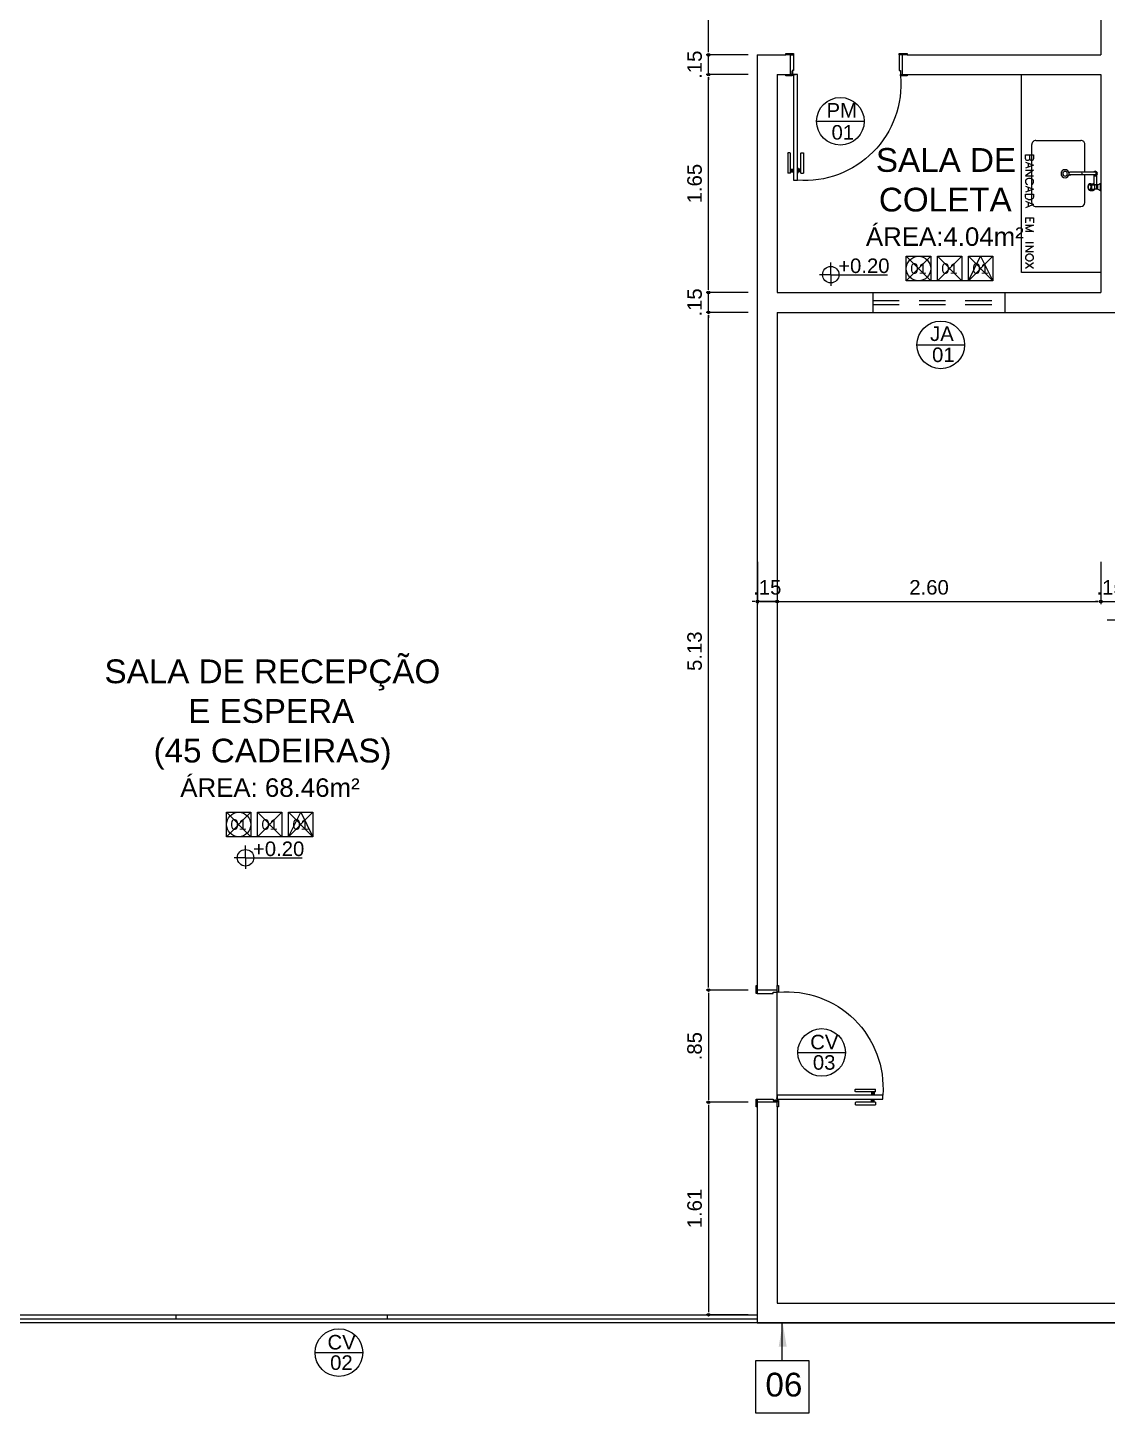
# Model space of a CAD drawing. Header units: millimetres. Extents: x 2125 to 3408, y 1171 to 1686.
# Drawn here: x 2923.57 to 2931.75, y 1518.95 to 1529.44 of the extents above; entities that cross this region are included whole.
import ezdxf
from ezdxf.enums import TextEntityAlignment as Align

# ---------------------------------------------------------------- set-up
doc = ezdxf.new("R2010")
doc.units = ezdxf.units.MM
doc.linetypes.add('CONTORNO_QUADRO_T', pattern=[0.35, 0.2, -0.15])
for name, color, linetype in [('APCOZ', 7, 'Continuous'), ('APCOZ-I', 251, 'Continuous'), ('at_Entity', 7, 'Continuous'), ('cotas', 7, 'Continuous'), ('ESQUADRIA', 3, 'Continuous'), ('ESQUADRIAS', 7, 'Continuous'), ('Esquadrias_Portas', 2, 'Continuous'), ('JANELA2', 1, 'Continuous'), ('LAYOUT', 7, 'Continuous'), ('Layout_Equipamentos', 7, 'Continuous'), ('PAREDE', 4, 'Continuous'), ('soleira piso', 7, 'Continuous'), ('TEXTO01', 7, 'Continuous'), ('TEXTO02', 3, 'Continuous'), ('TEXTO03', 2, 'Continuous'), ('TEXTO_ESP_FORRO', 62, 'Continuous'), ('TEXTO_ESP_PAREDES', 10, 'Continuous'), ('TEXTO_ESP_PISO', 150, 'Continuous')]:
    doc.layers.add(name, color=color, linetype=linetype)
doc.styles.add('ARIAL', font='sanss___.ttf')
doc.styles.add('ROMANS', font='arial.ttf')
doc.styles.get("Standard").update_dxf_attribs({"font": 'arial.ttf'})
doc.styles.add('TEXTO1', font='swissko.ttf', dxfattribs={"width": 0.6, "height": 0.1})
doc.dimstyles.new('ESCALA75', dxfattribs={"dimtxt": 0.11, "dimasz": 0.02, "dimexe": 0.02, "dimexo": 0.04, "dimgap": 0.05, "dimtad": 1, "dimzin": 4, "dimdsep": 46, "dimtxsty": 'ROMANS', "dimblk1": 'PPC', "dimblk2": 'PPC', "dimsah": 1, "dimcen": 0.02, "dimclrd": 7, "dimclre": 7, "dimclrt": 3, "dimazin": 1, "dimtfac": 1, "dimtix": 1, "dimtmove": 0, "dimatfit": 3, "dimldrblk": 'PPC', "dimfxl": 0, "dimtolj": 1, "dimtzin": 12, "dimarcsym": 0})

# ---------------------------------------------------------------- blocks, each defined once
blk = doc.blocks.new('P80_02')
at = {"layer": 'ESQUADRIAS', "color": 2}
for p, q in [((0.025, 0.075), (0.025, 0.875)), ((0.025, 0.875), (0.055, 0.875)), ((0.055, 0.875), (0.055, 0.075)), ((0.055, 0.075), (0.025, 0.075))]:
    blk.add_line(p, q, dxfattribs=at)
at = {"layer": 'ESQUADRIAS', "color": 3, "linetype": 'Continuous'}
for p, q in [((-0.02, 0.67), (-0.02, 0.821)), ((0, 0.821), (0, 0.67)), ((0.023, 0.78), (0.023, 0.82)), ((0.057, 0.78), (0.057, 0.82)), ((0.08, 0.821), (0.08, 0.67)), ((0.1, 0.67), (0.1, 0.821)), ((-0.003, 0.667), (-0.017, 0.667)), ((0.083, 0.667), (0.097, 0.667))]:
    blk.add_line(p, q, dxfattribs=at)
at = {"layer": 'ESQUADRIAS', "color": 3}
for p, q in [((0, 0.821), (-0.02, 0.821)), ((0, 0.81), (0.023, 0.81)), ((0, 0.8), (0.023, 0.8)), ((0, 0.79), (0.023, 0.79)), ((0.023, 0.82), (0.025, 0.82)), ((0.023, 0.78), (0.025, 0.78)), ((0.057, 0.82), (0.055, 0.82)), ((0.057, 0.78), (0.055, 0.78)), ((0.08, 0.81), (0.057, 0.81)), ((0.08, 0.8), (0.057, 0.8)), ((0.08, 0.79), (0.057, 0.79)), ((0.08, 0.821), (0.1, 0.821))]:
    blk.add_line(p, q, dxfattribs=at)
at = {"layer": 'ESQUADRIAS'}
for p, q in [((0.016, 0.059), (0.016, 0.062)), ((0.032, 0.074), (0.029, 0.074))]:
    blk.add_line(p, q, dxfattribs=at)
at = {"layer": 'ESQUADRIAS', "color": 3}
for points in [[(0.015, 0.085), (-0.035, 0.085), (-0.035, 0.075), (0.015, 0.075)], [(0.885, 0.085), (0.835, 0.085), (0.835, 0.075), (0.885, 0.075)], [(0.025, -0.075), (0, -0.075), (-0.035, -0.075), (-0.035, -0.085), (0.025, -0.085)], [(0.885, -0.075), (0.825, -0.075), (0.825, -0.085), (0.885, -0.085)]]:
    blk.add_lwpolyline(points, close=True, dxfattribs=at)
at = {"layer": 'ESQUADRIAS', "color": 2}
for points in [[(0.025, 0.045), (0.015, 0.045), (0.015, 0.075), (0, 0.075), (0, -0.075), (0.025, -0.075)], [(0.825, 0.045), (0.835, 0.045), (0.835, 0.075), (0.85, 0.075), (0.85, -0.075), (0.825, -0.075)]]:
    blk.add_lwpolyline(points, close=True, dxfattribs=at)
at = {"layer": 'ESQUADRIAS', "color": 1}
for points in [[(0.016, 0.071, -0.236068), (0.015, 0.073), (0.015, 0.07), (0.015, 0.05), (0.016, 0.05)], [(0.02, 0.074, 0.236068), (0.017, 0.075), (0.02, 0.075), (0.04, 0.075), (0.04, 0.074)]]:
    blk.add_lwpolyline(points, format="xyb", close=True, dxfattribs=at)
at = {"layer": 'ESQUADRIAS'}
for points in [[(0.017, 0.063), (0.016, 0.062), (0.016, 0.062)], [(0.017, 0.058), (0.016, 0.059), (0.016, 0.059)], [(0.017, 0.06), (0.017, 0.06), (0.017, 0.058), (0.017, 0.058), (0.017, 0.063), (0.017, 0.063), (0.017, 0.06), (0.017, 0.06)], [(0.028, 0.073), (0.029, 0.074), (0.029, 0.074)], [(0.03, 0.073), (0.03, 0.073), (0.033, 0.073), (0.033, 0.073), (0.028, 0.073), (0.028, 0.073), (0.03, 0.073), (0.03, 0.073)], [(0.033, 0.073), (0.032, 0.074), (0.032, 0.074)]]:
    blk.add_lwpolyline(points, dxfattribs=at)
at = {"layer": 'ESQUADRIAS', "color": 1}
blk.add_circle((0.017, 0.073), 0.0025, dxfattribs=at)
at = {"layer": 'ESQUADRIAS'}
blk.add_arc((0.108, 0.148), 0.729, 355.0636, 94.2065, dxfattribs=at)
at = {"layer": 'ESQUADRIAS', "color": 3, "linetype": 'Continuous'}
for centre, start, end in [((-0.017, 0.67), 180, 260.5377), ((-0.003, 0.67), 260.5377, 360), ((0.083, 0.67), 180, 279.4623), ((0.097, 0.67), 279.4623, 0)]:
    blk.add_arc(centre, 0.003, start, end, dxfattribs=at)
blk = doc.blocks.new('PPC')
at = {"color": 2}
blk.add_circle((0, 0), 0.5, dxfattribs=at)
blk = doc.blocks.new('*D1010')
at = {"layer": 'cotas', "color": 7, "lineweight": -2, "transparency": 16777216}
for p, q in [((2929.028, 1527.281), (2928.708, 1527.281)), ((2928.728, 1522.171), (2928.728, 1527.261)), ((2929.028, 1522.151), (2928.708, 1522.151))]:
    blk.add_line(p, q, dxfattribs=at)
at = {"layer": 'DEFPOINTS', "color": 0, "transparency": 16777216}
for p in [(2928.728, 1527.281), (2929.247, 1527.281), (2929.247, 1522.151)]:
    blk.add_point(p, dxfattribs=at)
at = {"layer": 'cotas', "color": 7, "lineweight": -2, "transparency": 16777216, "xscale": 0.02, "yscale": 0.02, "zscale": 0.02}
for p, rotation in [((2928.728, 1527.281), 90), ((2928.728, 1522.151), 270)]:
    blk.add_blockref('PPC', p, dxfattribs=dict(at, rotation=rotation))
at = {"layer": 'cotas', "color": 3, "transparency": 16777216, "insert": (2928.622, 1524.716), "char_height": 0.11, "attachment_point": 5, "rotation": 90, "style": 'ROMANS'}
blk.add_mtext('\\A1;5.13', dxfattribs=at)
blk = doc.blocks.new('*D1038')
at = {"layer": 'cotas', "color": 7, "lineweight": -2, "transparency": 16777216}
for p, q in [((2928.728, 1527.451), (2928.728, 1527.471)), ((2929.028, 1527.431), (2928.708, 1527.431)), ((2928.728, 1527.281), (2928.728, 1527.431)), ((2929.028, 1527.281), (2928.708, 1527.281)), ((2928.728, 1527.261), (2928.728, 1527.241))]:
    blk.add_line(p, q, dxfattribs=at)
at = {"layer": 'DEFPOINTS', "color": 0, "transparency": 16777216}
for p in [(2928.728, 1527.431), (2929.247, 1527.431), (2929.247, 1527.281)]:
    blk.add_point(p, dxfattribs=at)
at = {"layer": 'cotas', "color": 7, "lineweight": -2, "transparency": 16777216, "xscale": 0.02, "yscale": 0.02, "zscale": 0.02}
for p, rotation in [((2928.728, 1527.431), 270), ((2928.728, 1527.281), 90)]:
    blk.add_blockref('PPC', p, dxfattribs=dict(at, rotation=rotation))
at = {"layer": 'cotas', "color": 3, "transparency": 16777216, "insert": (2928.622, 1527.356), "char_height": 0.11, "attachment_point": 5, "rotation": 90, "style": 'ROMANS'}
blk.add_mtext('\\A1;.15', dxfattribs=at)
blk = doc.blocks.new('*D1039')
at = {"layer": 'cotas', "color": 7, "lineweight": -2, "transparency": 16777216}
for p, q in [((2929.028, 1529.081), (2928.708, 1529.081)), ((2928.728, 1527.451), (2928.728, 1529.061)), ((2929.028, 1527.431), (2928.708, 1527.431))]:
    blk.add_line(p, q, dxfattribs=at)
at = {"layer": 'DEFPOINTS', "color": 0, "transparency": 16777216}
for p in [(2928.728, 1529.081), (2929.247, 1529.081), (2929.247, 1527.431)]:
    blk.add_point(p, dxfattribs=at)
at = {"layer": 'cotas', "color": 7, "lineweight": -2, "transparency": 16777216, "xscale": 0.02, "yscale": 0.02, "zscale": 0.02}
for p, rotation in [((2928.728, 1529.081), 90), ((2928.728, 1527.431), 270)]:
    blk.add_blockref('PPC', p, dxfattribs=dict(at, rotation=rotation))
at = {"layer": 'cotas', "color": 3, "transparency": 16777216, "insert": (2928.622, 1528.256), "char_height": 0.11, "attachment_point": 5, "rotation": 90, "style": 'ROMANS'}
blk.add_mtext('\\A1;1.65', dxfattribs=at)
blk = doc.blocks.new('*D1040')
at = {"layer": 'cotas', "color": 7, "lineweight": -2, "transparency": 16777216}
for p, q in [((2928.728, 1529.251), (2928.728, 1529.271)), ((2929.028, 1529.231), (2928.708, 1529.231)), ((2928.728, 1529.081), (2928.728, 1529.231)), ((2929.028, 1529.081), (2928.708, 1529.081)), ((2928.728, 1529.061), (2928.728, 1529.041))]:
    blk.add_line(p, q, dxfattribs=at)
at = {"layer": 'DEFPOINTS', "color": 0, "transparency": 16777216}
for p in [(2928.728, 1529.231), (2929.204, 1529.231), (2929.247, 1529.081)]:
    blk.add_point(p, dxfattribs=at)
at = {"layer": 'cotas', "color": 7, "lineweight": -2, "transparency": 16777216, "xscale": 0.02, "yscale": 0.02, "zscale": 0.02}
for p, rotation in [((2928.728, 1529.231), 270), ((2928.728, 1529.081), 90)]:
    blk.add_blockref('PPC', p, dxfattribs=dict(at, rotation=rotation))
at = {"layer": 'cotas', "color": 3, "transparency": 16777216, "insert": (2928.622, 1529.156), "char_height": 0.11, "attachment_point": 5, "rotation": 90, "style": 'ROMANS'}
blk.add_mtext('\\A1;.15', dxfattribs=at)
blk = doc.blocks.new('*D1041')
at = {"layer": 'cotas', "color": 7, "lineweight": -2, "transparency": 16777216}
for p, q in [((2928.994, 1531.231), (2928.708, 1531.231)), ((2928.728, 1529.251), (2928.728, 1531.211)), ((2929.028, 1529.231), (2928.708, 1529.231))]:
    blk.add_line(p, q, dxfattribs=at)
at = {"layer": 'DEFPOINTS', "color": 0, "transparency": 16777216}
for p in [(2928.728, 1531.231), (2929.034, 1531.231), (2929.204, 1529.231)]:
    blk.add_point(p, dxfattribs=at)
at = {"layer": 'cotas', "color": 7, "lineweight": -2, "transparency": 16777216, "xscale": 0.02, "yscale": 0.02, "zscale": 0.02}
for p, rotation in [((2928.728, 1531.231), 90), ((2928.728, 1529.231), 270)]:
    blk.add_blockref('PPC', p, dxfattribs=dict(at, rotation=rotation))
at = {"layer": 'cotas', "color": 3, "transparency": 16777216, "insert": (2928.622, 1530.231), "char_height": 0.11, "attachment_point": 5, "rotation": 90, "style": 'ROMANS'}
blk.add_mtext('\\A1;2.00', dxfattribs=at)
blk = doc.blocks.new('new block17')
at = {"layer": 'APCOZ'}
for p, q in [((0.544, 0.759), (0.373, 0.759)), ((0.544, 0.739), (0.373, 0.739)), ((0.548, 0.735), (0.548, 0.67)), ((0.568, 0.735), (0.568, 0.665)), ((0.519, 0.672), (0.541, 0.672)), ((0.577, 0.63), (0.553, 0.63)), ((0.577, 0.665), (0.568, 0.665)), ((0.577, 0.665), (0.599, 0.676)), ((0.577, 0.63), (0.599, 0.619)), ((0.519, 0.622), (0.541, 0.622))]:
    blk.add_line(p, q, dxfattribs=at)
at = {"layer": 'APCOZ', "linetype": 'Continuous'}
for points in [[(0.519, 0.672, 0), (0.515, 0.672, 0), (0.512, 0.671, 0), (0.51, 0.668, 0), (0.507, 0.666, 0), (0.505, 0.662, 0), (0.503, 0.658, 0), (0.502, 0.654, 0), (0.502, 0.65, 0), (0.502, 0.645, 0), (0.502, 0.641, 0), (0.503, 0.636, 0), (0.505, 0.633, 0), (0.507, 0.629, 0), (0.51, 0.626, 0), (0.512, 0.624, 0), (0.515, 0.623, 0), (0.519, 0.622, 0)], [(0.548, 0.67, 0), (0.547, 0.671, 0), (0.545, 0.672, 0), (0.544, 0.672, 0), (0.542, 0.672, 0), (0.541, 0.672, 0)], [(0.541, 0.622, 0), (0.543, 0.623, 0), (0.546, 0.624, 0), (0.549, 0.625, 0), (0.551, 0.627, 0), (0.553, 0.63, 0)]]:
    blk.add_polyline3d(points, dxfattribs=at)
at = {"layer": 'APCOZ'}
for centre, radius, start, end in [((0.368, 0.749), 0.0112, 63.7208, 296.2792), ((0.558, 0.749), 0.0173, 125.4187, 144.5813), ((0.558, 0.749), 0.0173, 215.4187, 234.5813), ((0.558, 0.749), 0.0173, 54.5813, 125.4187), ((0.558, 0.749), 0.0173, 305.4187, 54.5813)]:
    blk.add_arc(centre, radius, start, end, dxfattribs=at)
at = {"layer": 'APCOZ-I'}
for p, q in [((0.373, 0.759), (0.368, 0.759)), ((0.373, 0.739), (0.368, 0.739)), ((0.562, 0.759), (0.544, 0.759)), ((0.562, 0.739), (0.544, 0.739)), ((0.533, 0.663), (0.554, 0.663)), ((0.533, 0.632), (0.554, 0.632)), ((0.568, 0.665), (0.553, 0.665)), ((0.577, 0.63), (0.577, 0.665))]:
    blk.add_line(p, q, dxfattribs=at)
at = {"layer": 'APCOZ-I', "linetype": 'Continuous'}
for points in [[(0.515, 0.628, 0), (0.518, 0.628, 0), (0.52, 0.63, 0), (0.522, 0.631, 0), (0.523, 0.634, 0), (0.525, 0.637, 0), (0.525, 0.641, 0), (0.526, 0.644, 0), (0.526, 0.648, 0), (0.526, 0.652, 0), (0.525, 0.656, 0), (0.524, 0.659, 0), (0.522, 0.662, 0), (0.521, 0.664, 0), (0.519, 0.666, 0), (0.517, 0.667, 0), (0.514, 0.667, 0), (0.512, 0.666, 0), (0.51, 0.664, 0), (0.509, 0.662, 0), (0.507, 0.659, 0), (0.506, 0.656, 0), (0.505, 0.652, 0), (0.505, 0.648, 0), (0.505, 0.644, 0), (0.505, 0.641, 0), (0.506, 0.637, 0), (0.508, 0.634, 0), (0.509, 0.631, 0), (0.511, 0.63, 0), (0.513, 0.628, 0), (0.515, 0.628, 0)], [(0.532, 0.664, 0), (0.53, 0.667, 0), (0.528, 0.669, 0), (0.525, 0.671, 0), (0.522, 0.672, 0), (0.519, 0.672, 0)], [(0.519, 0.622, 0), (0.522, 0.623, 0), (0.525, 0.624, 0), (0.527, 0.625, 0), (0.53, 0.628, 0), (0.532, 0.631, 0)], [(0.553, 0.665, 0), (0.552, 0.666, 0), (0.551, 0.667, 0), (0.55, 0.668, 0), (0.549, 0.669, 0), (0.548, 0.67, 0)], [(0.554, 0.664, 0), (0.554, 0.664, 0), (0.554, 0.664, 0), (0.554, 0.665, 0), (0.553, 0.665, 0), (0.553, 0.665, 0)], [(0.553, 0.63, 0), (0.553, 0.63, 0), (0.554, 0.63, 0), (0.554, 0.631, 0), (0.554, 0.631, 0), (0.554, 0.631, 0)]]:
    blk.add_polyline3d(points, dxfattribs=at)
at = {"layer": 'APCOZ-I'}
for centre, radius, start, end in [((0.368, 0.749), 0.01, 90, 270), ((0.435, 0.749), 0.0233, 334.5555, 25.4445), ((0.558, 0.749), 0.0173, 234.5813, 305.4187), ((0.558, 0.749), 0.0126, 232.2518, 127.7482), ((0.541, 0.749), 0.0233, 334.5555, 25.4445), ((0.562, 0.647), 0.0335, 153.9749, 206.0251), ((0.531, 0.663), 0.002, 333.9749, 32.1559), ((0.531, 0.632), 0.002, 327.8441, 26.0251), ((0.607, 0.647), 0.0549, 164.3139, 195.6861), ((0.552, 0.663), 0.002, 344.314, 31.5675), ((0.552, 0.632), 0.002, 328.4325, 15.6861), ((0.648, 0.647), 0.0816, 167.5382, 192.4618), ((0.874, 0.647), 0.279, 174.3752, 185.6248)]:
    blk.add_arc(centre, radius, start, end, dxfattribs=at)
at = {"layer": 'at_Entity', "color": 0}
for p, q in [((0, 0), (0, 1.498)), ((0.078, 0.529), (0.078, 0.969)), ((0.108, 0.999), (0.449, 0.999)), ((0.478, 0.759), (0.478, 0.969)), ((0.029, 0.864), (0.029, 0.891)), ((0.029, 0.891), (0.09, 0.891)), ((0.031, 0.855), (0.029, 0.864)), ((0.035, 0.851), (0.031, 0.855)), ((0.039, 0.849), (0.035, 0.851)), ((0.05, 0.849), (0.039, 0.849)), ((0.054, 0.851), (0.05, 0.849)), ((0.058, 0.855), (0.054, 0.851)), ((0.061, 0.864), (0.058, 0.855)), ((0.061, 0.864), (0.061, 0.891)), ((0.065, 0.855), (0.061, 0.864)), ((0.067, 0.851), (0.065, 0.855)), ((0.073, 0.849), (0.067, 0.851)), ((0.08, 0.849), (0.073, 0.849)), ((0.084, 0.851), (0.08, 0.849)), ((0.088, 0.855), (0.084, 0.851)), ((0.09, 0.864), (0.088, 0.855)), ((0.09, 0.891), (0.09, 0.864)), ((0.029, 0.836), (0.09, 0.813)), ((0.09, 0.813), (0.029, 0.79)), ((0.029, 0.775), (0.09, 0.775)), ((0.09, 0.775), (0.029, 0.733)), ((0.05, 0.828), (0.05, 0.798)), ((0.478, 0.529), (0.478, 0.739)), ((0.029, 0.733), (0.09, 0.733)), ((0.031, 0.701), (0.029, 0.695)), ((0.029, 0.695), (0.029, 0.682)), ((0.029, 0.682), (0.031, 0.676)), ((0.029, 0.654), (0.09, 0.631)), ((0.09, 0.631), (0.029, 0.608)), ((0.037, 0.705), (0.031, 0.701)), ((0.031, 0.676), (0.037, 0.669)), ((0.044, 0.709), (0.037, 0.705)), ((0.037, 0.669), (0.044, 0.667)), ((0.052, 0.712), (0.044, 0.709)), ((0.05, 0.646), (0.05, 0.616)), ((0.067, 0.712), (0.052, 0.712)), ((0.075, 0.709), (0.067, 0.712)), ((0.082, 0.705), (0.075, 0.709)), ((0.075, 0.667), (0.082, 0.669)), ((0.088, 0.701), (0.082, 0.705)), ((0.082, 0.669), (0.088, 0.676)), ((0.09, 0.695), (0.088, 0.701)), ((0.088, 0.676), (0.09, 0.682)), ((0.09, 0.682), (0.09, 0.695)), ((0.029, 0.593), (0.09, 0.593)), ((0.029, 0.572), (0.029, 0.593)), ((0.031, 0.563), (0.029, 0.572)), ((0.029, 0.54), (0.09, 0.515)), ((0.037, 0.557), (0.031, 0.563)), ((0.044, 0.555), (0.037, 0.557)), ((0.052, 0.551), (0.044, 0.555)), ((0.05, 0.53), (0.05, 0.5)), ((0.067, 0.551), (0.052, 0.551)), ((0.075, 0.555), (0.067, 0.551)), ((0.082, 0.557), (0.075, 0.555)), ((0.088, 0.563), (0.082, 0.557)), ((0.09, 0.572), (0.088, 0.563)), ((0.09, 0.593), (0.09, 0.572)), ((0.09, 0.515), (0.029, 0.491)), ((0.108, 0.499), (0.449, 0.499)), ((0.029, 0.415), (0.09, 0.415)), ((0.029, 0.415), (0.029, 0.375)), ((0.029, 0.358), (0.09, 0.358)), ((0.09, 0.358), (0.029, 0.335)), ((0.029, 0.335), (0.09, 0.31)), ((0.061, 0.415), (0.061, 0.39)), ((0.09, 0.415), (0.09, 0.375)), ((0.09, 0.31), (0.029, 0.31)), ((0.09, 0.225), (0.029, 0.225)), ((0.029, 0.199), (0.09, 0.199)), ((0.09, 0.199), (0.029, 0.159)), ((0.029, 0.159), (0.09, 0.159)), ((0.031, 0.125), (0.029, 0.119)), ((0.029, 0.119), (0.029, 0.108)), ((0.029, 0.108), (0.031, 0.102)), ((0.037, 0.132), (0.031, 0.125)), ((0.044, 0.134), (0.037, 0.132)), ((0.052, 0.138), (0.044, 0.134)), ((0.067, 0.138), (0.052, 0.138)), ((0.075, 0.134), (0.067, 0.138)), ((0.082, 0.132), (0.075, 0.134)), ((0.088, 0.125), (0.082, 0.132)), ((0.09, 0.119), (0.088, 0.125)), ((0.088, 0.102), (0.09, 0.108)), ((0.09, 0.108), (0.09, 0.119)), ((0.599, 0), (0, 0)), ((0.09, 0.073), (0.029, 0.03)), ((0.09, 0.03), (0.029, 0.073)), ((0.031, 0.102), (0.037, 0.096)), ((0.037, 0.096), (0.044, 0.094)), ((0.044, 0.094), (0.052, 0.089)), ((0.052, 0.089), (0.067, 0.089)), ((0.067, 0.089), (0.075, 0.094)), ((0.075, 0.094), (0.082, 0.096)), ((0.082, 0.096), (0.088, 0.102))]:
    blk.add_line(p, q, dxfattribs=at)
for centre, radius, start, end in [((0.107, 0.97), 0.0289, 88.5161, 181.4839), ((0.451, 0.972), 0.0273, 354.9724, 95.0276), ((0.329, 0.748), 0.0307, 90, 180), ((0.329, 0.748), 0.0307, 180, 270), ((0.329, 0.748), 0.018, 90, 180), ((0.329, 0.748), 0.018, 180, 270), ((0.329, 0.748), 0.0307, 360, 90), ((0.329, 0.748), 0.018, 360, 90), ((0.329, 0.748), 0.018, 270, 0), ((0.329, 0.748), 0.0307, 270, 0), ((0.107, 0.528), 0.0289, 178.5159, 271.4841), ((0.448, 0.53), 0.0307, 270, 0)]:
    blk.add_arc(centre, radius, start, end, dxfattribs=at)
blk = doc.blocks.new('Esp_Pis_Par_For_Esc100')
at = {"layer": 'DEFPOINTS'}
for p, q in [((0, 0.37), (0.37, 0)), ((0.37, 0.37), (0, 0)), ((0.47, 0.37), (0.84, 0)), ((0.84, 0.37), (0.47, 0)), ((0.94, 0.37), (1.31, 0)), ((1.31, 0.37), (0.94, 0)), ((0.47, 0), (0.37, 0)), ((0.94, 0), (0.84, 0))]:
    blk.add_line(p, q, dxfattribs=at)
for points in [[(0.37, 0.37), (0.37, 0), (0, 0), (0, 0.37)], [(1.31, 0.37), (1.31, 0), (0.94, 0), (0.94, 0.37)]]:
    blk.add_lwpolyline(points, close=True, dxfattribs=at)
at = {"layer": 'TEXTO_ESP_FORRO'}
blk.add_lwpolyline([(0.94, 0), (1.125, 0.37), (1.31, 0)], close=True, dxfattribs=at)
at = {"layer": 'TEXTO_ESP_PAREDES'}
blk.add_lwpolyline([(0.84, 0.37), (0.84, 0), (0.47, 0), (0.47, 0.37)], close=True, dxfattribs=at)
at = {"layer": 'TEXTO_ESP_PISO'}
blk.add_circle((0.185, 0.185), 0.185, dxfattribs=at)
at = {"layer": 'TEXTO_ESP_FORRO', "color": 3, "linetype": 'ByBlock', "style": 'ARIAL', "text_generation_flag": 6}
blk.add_attdef('FOR', text='', height=0.16, rotation=180, dxfattribs=at).set_placement((1.125, 0.185), align=Align.MIDDLE_CENTER)
at = {"layer": 'TEXTO_ESP_PAREDES', "color": 3, "linetype": 'ByBlock', "ltscale": 0.0001, "style": 'ARIAL', "text_generation_flag": 6}
blk.add_attdef('PAR', text='', height=0.16, rotation=180, dxfattribs=at).set_placement((0.655, 0.185), align=Align.MIDDLE_CENTER)
at = {"layer": 'TEXTO_ESP_PISO', "color": 3, "linetype": 'ByBlock', "style": 'ARIAL', "text_generation_flag": 6}
blk.add_attdef('PIS', text='', height=0.16, rotation=180, dxfattribs=at).set_placement((0.185, 0.185), align=Align.MIDDLE_CENTER)
blk = doc.blocks.new('*D1019')
at = {"layer": 'cotas', "color": 7, "lineweight": -2, "transparency": 16777216}
for p, q in [((2929.097, 1525.392), (2929.097, 1525.072)), ((2929.247, 1525.392), (2929.247, 1525.072)), ((2929.077, 1525.092), (2929.057, 1525.092)), ((2929.247, 1525.092), (2929.097, 1525.092)), ((2929.267, 1525.092), (2929.287, 1525.092))]:
    blk.add_line(p, q, dxfattribs=at)
at = {"layer": 'DEFPOINTS', "color": 0, "transparency": 16777216}
for p in [(2929.097, 1525.642), (2929.247, 1525.642), (2929.097, 1525.092)]:
    blk.add_point(p, dxfattribs=at)
at = {"layer": 'cotas', "color": 7, "lineweight": -2, "transparency": 16777216, "xscale": 0.02, "yscale": 0.02, "zscale": 0.02}
blk.add_blockref('PPC', (2929.097, 1525.092), dxfattribs=at)
at = {"layer": 'cotas', "color": 7, "lineweight": -2, "transparency": 16777216, "xscale": 0.02, "yscale": 0.02, "zscale": 0.02, "rotation": 180}
blk.add_blockref('PPC', (2929.247, 1525.092), dxfattribs=at)
at = {"layer": 'cotas', "color": 3, "transparency": 16777216, "insert": (2929.172, 1525.199), "char_height": 0.11, "attachment_point": 5, "style": 'ROMANS'}
blk.add_mtext('\\A1;.15', dxfattribs=at)
blk = doc.blocks.new('*D1020')
at = {"layer": 'cotas', "color": 7, "lineweight": -2, "transparency": 16777216}
for p, q in [((2929.097, 1525.392), (2929.097, 1525.072)), ((2931.697, 1525.392), (2931.697, 1525.072)), ((2929.117, 1525.092), (2931.677, 1525.092))]:
    blk.add_line(p, q, dxfattribs=at)
at = {"layer": 'DEFPOINTS', "color": 0, "transparency": 16777216}
for p in [(2929.097, 1525.642), (2931.697, 1525.642), (2931.697, 1525.092)]:
    blk.add_point(p, dxfattribs=at)
at = {"layer": 'cotas', "color": 7, "lineweight": -2, "transparency": 16777216, "xscale": 0.02, "yscale": 0.02, "zscale": 0.02, "rotation": 180}
blk.add_blockref('PPC', (2929.097, 1525.092), dxfattribs=at)
at = {"layer": 'cotas', "color": 7, "lineweight": -2, "transparency": 16777216, "xscale": 0.02, "yscale": 0.02, "zscale": 0.02}
blk.add_blockref('PPC', (2931.697, 1525.092), dxfattribs=at)
at = {"layer": 'cotas', "color": 3, "transparency": 16777216, "insert": (2930.397, 1525.199), "char_height": 0.11, "attachment_point": 5, "style": 'ROMANS'}
blk.add_mtext('\\A1;2.60', dxfattribs=at)
blk = doc.blocks.new('*D1021')
at = {"layer": 'cotas', "color": 7, "lineweight": -2, "transparency": 16777216}
for p, q in [((2931.697, 1525.392), (2931.697, 1525.072)), ((2931.847, 1525.392), (2931.847, 1525.072)), ((2931.677, 1525.092), (2931.657, 1525.092)), ((2931.697, 1525.092), (2931.847, 1525.092)), ((2931.867, 1525.092), (2931.887, 1525.092))]:
    blk.add_line(p, q, dxfattribs=at)
at = {"layer": 'DEFPOINTS', "color": 0, "transparency": 16777216}
for p in [(2931.697, 1525.642), (2931.847, 1525.642), (2931.847, 1525.092)]:
    blk.add_point(p, dxfattribs=at)
at = {"layer": 'cotas', "color": 7, "lineweight": -2, "transparency": 16777216, "xscale": 0.02, "yscale": 0.02, "zscale": 0.02}
blk.add_blockref('PPC', (2931.697, 1525.092), dxfattribs=at)
at = {"layer": 'cotas', "color": 7, "lineweight": -2, "transparency": 16777216, "xscale": 0.02, "yscale": 0.02, "zscale": 0.02, "rotation": 180}
blk.add_blockref('PPC', (2931.847, 1525.092), dxfattribs=at)
at = {"layer": 'cotas', "color": 3, "transparency": 16777216, "insert": (2931.772, 1525.199), "char_height": 0.11, "attachment_point": 5, "style": 'ROMANS'}
blk.add_mtext('\\A1;.15', dxfattribs=at)
blk = doc.blocks.new('*D1052')
at = {"layer": 'cotas', "color": 7, "lineweight": -2, "transparency": 16777216}
for p, q in [((2929.028, 1522.151), (2928.708, 1522.151)), ((2928.728, 1522.131), (2928.728, 1521.321)), ((2929.028, 1521.301), (2928.708, 1521.301))]:
    blk.add_line(p, q, dxfattribs=at)
at = {"layer": 'DEFPOINTS', "color": 0, "transparency": 16777216}
for p in [(2929.097, 1522.151), (2928.728, 1521.301), (2929.097, 1521.301)]:
    blk.add_point(p, dxfattribs=at)
at = {"layer": 'cotas', "color": 7, "lineweight": -2, "transparency": 16777216, "xscale": 0.02, "yscale": 0.02, "zscale": 0.02}
for p, rotation in [((2928.728, 1522.151), 90), ((2928.728, 1521.301), 270)]:
    blk.add_blockref('PPC', p, dxfattribs=dict(at, rotation=rotation))
at = {"layer": 'cotas', "color": 3, "transparency": 16777216, "insert": (2928.622, 1521.726), "char_height": 0.11, "attachment_point": 5, "rotation": 90, "style": 'ROMANS'}
blk.add_mtext('\\A1;.85', dxfattribs=at)
blk = doc.blocks.new('*D1053')
at = {"layer": 'cotas', "color": 7, "lineweight": -2, "transparency": 16777216}
for p, q in [((2929.028, 1521.301), (2928.708, 1521.301)), ((2928.728, 1521.281), (2928.728, 1519.713)), ((2929.028, 1519.693), (2928.708, 1519.693))]:
    blk.add_line(p, q, dxfattribs=at)
at = {"layer": 'DEFPOINTS', "color": 0, "transparency": 16777216}
for p in [(2929.097, 1521.301), (2928.728, 1519.693), (2929.097, 1519.693)]:
    blk.add_point(p, dxfattribs=at)
at = {"layer": 'cotas', "color": 7, "lineweight": -2, "transparency": 16777216, "xscale": 0.02, "yscale": 0.02, "zscale": 0.02}
for p, rotation in [((2928.728, 1521.301), 90), ((2928.728, 1519.693), 270)]:
    blk.add_blockref('PPC', p, dxfattribs=dict(at, rotation=rotation))
at = {"layer": 'cotas', "color": 3, "transparency": 16777216, "insert": (2928.622, 1520.497), "char_height": 0.11, "attachment_point": 5, "rotation": 90, "style": 'ROMANS'}
blk.add_mtext('\\A1;1.61', dxfattribs=at)
blk = doc.blocks.new('new block4')
at = {"layer": 'TEXTO01'}
h = blk.add_hatch(dxfattribs=at)
h.set_pattern_fill('ANGLE', color=256)
h.set_pattern_definition([(0, (-2260.456, -913.906), (0, 6.985), [5.08, -1.905]), (90, (-2260.456, -913.906), (-6.985, 4e-16), [5.08, -1.905])])
h.paths.add_polyline_path([(0, 0), (0, -0.062, 0.414214), (0.062, 0)])
h.paths.add_polyline_path([(0, 0), (0, 0.062, 0.414214), (-0.062, 0)])
for q in [(-0.086, 0), (0, 0.093), (0.429, 0), (0, -0.085)]:
    blk.add_line((0, 0), q, dxfattribs=at)
blk.add_circle((0, 0), 0.0624, dxfattribs=at)

msp = doc.modelspace()

# ---------------------------------------------------------------- linework, layer by layer
at = {"linetype": 'Continuous'}
msp.add_line((2935.3967, 1524.951), (2931.7467, 1524.951), dxfattribs=at)
for p, q in [((2921.8967, 1519.6926), (2929.0967, 1519.6926)), ((2921.8967, 1519.6626), (2929.0967, 1519.6626)), ((2929.2855, 1519.3469), (2929.2855, 1519.6287))]:
    msp.add_line(p, q)
msp.add_lwpolyline([(2909.9467, 1523.431), (2907.7936, 1523.431), (2907.7936, 1535.031), (2941.0467, 1535.031), (2941.0467, 1519.631), (2920.0967, 1519.631), (2920.0967, 1525.431), (2909.9467, 1525.431), (2909.9467, 1523.431)])
msp.add_lwpolyline([(2929.0855, 1519.3469), (2929.4855, 1519.3469), (2929.4855, 1518.9469), (2929.0855, 1518.9469)], close=True)
at = {"layer": 'ESQUADRIA', "linetype": 'CONTORNO_QUADRO_T'}
for p, q in [((2929.9717, 1527.371), (2930.9717, 1527.371)), ((2929.9717, 1527.341), (2930.9717, 1527.341))]:
    msp.add_line(p, q, dxfattribs=at)
at = {"layer": 'Esquadrias_Portas'}
for p, q in [((2924.6967, 1519.6626), (2924.6967, 1519.6926)), ((2926.2967, 1519.6626), (2926.2967, 1519.6926))]:
    msp.add_line(p, q, dxfattribs=at)
at = {"layer": 'JANELA2'}
for p, q in [((2929.9717, 1527.431), (2929.9717, 1527.281)), ((2930.9717, 1527.431), (2930.9717, 1527.281))]:
    msp.add_line(p, q, dxfattribs=at)
at = {"layer": 'LAYOUT'}
msp.add_solid([(2929.2587, 1519.451), (2929.2887, 1519.631), (2929.3187, 1519.451)], dxfattribs=at)
at = {"layer": 'Layout_Equipamentos'}
msp.add_line((2924.7267, 1519.6626), (2926.2667, 1519.6626), dxfattribs=at)
at = {"layer": 'PAREDE', "linetype": 'Continuous'}
for p, q in [((2931.6967, 1529.696), (2931.6967, 1529.231)), ((2929.0967, 1529.231), (2929.0967, 1522.186)), ((2929.2467, 1529.081), (2929.2467, 1527.431)), ((2931.6967, 1529.081), (2931.6967, 1527.431)), ((2929.2467, 1527.281), (2929.2467, 1522.186)), ((2929.0967, 1521.266), (2929.0967, 1519.631)), ((2929.2467, 1521.266), (2929.2467, 1519.781)), ((2929.2467, 1519.781), (2942.0467, 1519.781)), ((2929.0967, 1519.631), (2942.0467, 1519.631))]:
    msp.add_line(p, q, dxfattribs=at)
at = {"layer": 'PAREDE'}
for p, q in [((2929.0967, 1529.231), (2929.3117, 1529.231)), ((2930.2317, 1529.231), (2931.6967, 1529.231)), ((2929.2467, 1529.081), (2929.3117, 1529.081)), ((2930.2317, 1529.081), (2931.6967, 1529.081)), ((2929.2467, 1527.431), (2931.6967, 1527.431)), ((2929.2467, 1527.281), (2938.1967, 1527.281))]:
    msp.add_line(p, q, dxfattribs=at)
at = {"layer": 'soleira piso'}
msp.add_line((2929.2467, 1521.316), (2929.2467, 1522.136), dxfattribs=at)
at = {"layer": 'TEXTO01'}
for p, q in [((2929.5449, 1528.7276), (2929.9057, 1528.7276)), ((2930.3055, 1527.035), (2930.6663, 1527.035)), ((2929.4034, 1521.6784), (2929.7641, 1521.6784)), ((2925.748, 1519.406), (2926.1088, 1519.406))]:
    msp.add_line(p, q, dxfattribs=at)
for centre in [(2929.7253, 1528.7276), (2930.4859, 1527.035), (2929.5838, 1521.6784), (2925.9284, 1519.406)]:
    msp.add_circle(centre, 0.1804, dxfattribs=at)

# ---------------------------------------------------------------- block references
at = {"layer": 'ESQUADRIAS', "xscale": -1}
for p, rotation in [((2929.3467, 1529.156), 180), ((2929.1717, 1521.301), 270)]:
    msp.add_blockref('P80_02', p, dxfattribs=dict(at, rotation=rotation))
at = {"layer": 'Layout_Equipamentos'}
msp.add_blockref('new block17', (2931.0979, 1527.5828), dxfattribs=at)
at = {"layer": 'TEXTO01'}
for p in [(2929.6526, 1527.5662), (2925.2211, 1523.1524)]:
    msp.add_blockref('new block4', p, dxfattribs=at)
at = {"layer": 'TEXTO02', "xscale": 0.5, "yscale": 0.5, "zscale": 0.5}
for p in [(2930.2248, 1527.5205), (2925.0765, 1523.3117)]:
    msp.add_blockref('Esp_Pis_Par_For_Esc100', p, dxfattribs=at).add_auto_attribs({'PIS': '01', 'PAR': '01', 'FOR': '01'})

# ---------------------------------------------------------------- texts
at = {"layer": 'cotas', "ltscale": 0.0001, "char_height": 0.11, "width": 0.503613, "attachment_point": 1, "style": 'TEXTO1'}
for insert in [(2929.6407, 1527.689), (2925.2092, 1523.2752)]:
    msp.add_mtext('\\pi0.06832;{\\fSansSerif|b0|i0|c2|p2;\\W1;+0.20}', dxfattribs=dict(at, insert=insert))
at = {"layer": 'TEXTO01', "ltscale": 0.0001, "char_height": 0.11, "width": 0.330365, "attachment_point": 1, "style": 'TEXTO1'}
for s, insert in [('{\\fSansSerif|b0|i0|c2|p2;\\W1;PM}', (2929.6205, 1528.8656)), ('{\\fSansSerif|b0|i0|c2|p2;\\W1;01}', (2929.6587, 1528.6992)), ('{\\fSansSerif|b0|i0|c2|p2;\\W1;JA}', (2930.4048, 1527.1745)), ('{\\fSansSerif|b0|i0|c2|p2;\\W1;01}', (2930.4199, 1527.015)), ('{\\fSansSerif|b0|i0|c2|p2;\\W1;CV}', (2929.4972, 1521.8123)), ('{\\fSansSerif|b0|i0|c2|p2;\\W1;03}', (2929.5172, 1521.6579)), ('{\\fSansSerif|b0|i0|c2|p2;\\W1;CV}', (2925.8418, 1519.5399)), ('{\\fSansSerif|b0|i0|c2|p2;\\W1;02}', (2925.8618, 1519.3855))]:
    msp.add_mtext(s, dxfattribs=dict(at, insert=insert))
at = {"layer": 'TEXTO02', "ltscale": 0.0001, "insert": (2929.158, 1519.254), "char_height": 0.18, "attachment_point": 1}
msp.add_mtext('06', dxfattribs=at)
at = {"layer": 'TEXTO03', "ltscale": 0.0001, "char_height": 0.12, "attachment_point": 1, "style": 'TEXTO1'}
for s, insert, width in [('\\pi0.22422;{\\fSansSerif|b0|i0|c2|p2;\\H1.5x;\\W1;\\C2;SALA DE\\P\\pi0.24682;COLETA\\P\\pi0.14883;\\H0.77777x;\\C3;ÁREA:4.04m²}', (2929.7701, 1528.525), 1.466226), ('\\pi0.55813;{\\fSansSerif|b0|i0|c2|p2;\\H1.5x;\\W1;\\C2;SALA DE RECEPÇÃO\\P\\pi1.1917;E ESPERA\\P\\pi0.92986;(45 CADEIRAS)\\P\\pi1.132;\\H0.77777x;\\C3;ÁREA: 68.46m²}', (2923.595, 1524.6538), 3.592802)]:
    msp.add_mtext(s, dxfattribs=dict(at, insert=insert, width=width))

# ---------------------------------------------------------------- dimensions: what is measured, and where the dimension line sits
at = {"layer": 'cotas'}
for base, p1, p2, picture, middle in [((2928.7283, 1531.231), (2929.2042, 1529.231), (2929.0345, 1531.231), '*D1041', (2928.6221, 1530.231)), ((2928.7283, 1529.231), (2929.2467, 1529.081), (2929.2042, 1529.231), '*D1040', (2928.6221, 1529.156)), ((2928.7283, 1529.081), (2929.2467, 1527.431), (2929.2467, 1529.081), '*D1039', (2928.6221, 1528.256)), ((2928.7283, 1527.431), (2929.2467, 1527.281), (2929.2467, 1527.431), '*D1038', (2928.6221, 1527.356)), ((2928.7284, 1519.6926), (2929.0967, 1521.301), (2929.0967, 1519.6926), '*D1053', (2928.6222, 1520.4968))]:
    dim = msp.add_linear_dim(base=base, p1=p1, p2=p2, angle=90, dimstyle='ESCALA75', override={"dimtmove": 1}, dxfattribs=at)
    dim.commit()
    dim.dimension.update_dxf_attribs({"geometry": picture, "text_midpoint": middle})
for base, p1, p2, picture, middle in [((2928.7283, 1527.281), (2929.2467, 1522.151), (2929.2467, 1527.281), '*D1010', (2928.6221, 1524.716)), ((2928.7284, 1521.301), (2929.0967, 1522.151), (2929.0967, 1521.301), '*D1052', (2928.6222, 1521.726))]:
    dim = msp.add_linear_dim(base=base, p1=p1, p2=p2, angle=90, dimstyle='ESCALA75', dxfattribs=at)
    dim.commit()
    dim.dimension.update_dxf_attribs({"geometry": picture, "text_midpoint": middle})
dim = msp.add_linear_dim(base=(2929.0967, 1525.0924), p1=(2929.2467, 1525.6423), p2=(2929.0967, 1525.6423), dimstyle='ESCALA75', dxfattribs=at)
dim.commit()
dim.dimension.update_dxf_attribs({"geometry": '*D1019', "text_midpoint": (2929.1717, 1525.1986)})
for base, p1, p2, picture, middle in [((2931.6967, 1525.0924), (2929.0967, 1525.6423), (2931.6967, 1525.6423), '*D1020', (2930.3967, 1525.1986)), ((2931.8467, 1525.0924), (2931.6967, 1525.6423), (2931.8467, 1525.6423), '*D1021', (2931.7717, 1525.1986))]:
    dim = msp.add_linear_dim(base=base, p1=p1, p2=p2, dimstyle='ESCALA75', override={"dimtmove": 1}, dxfattribs=at)
    dim.commit()
    dim.dimension.update_dxf_attribs({"geometry": picture, "text_midpoint": middle})

doc.saveas('drawing.dxf')
